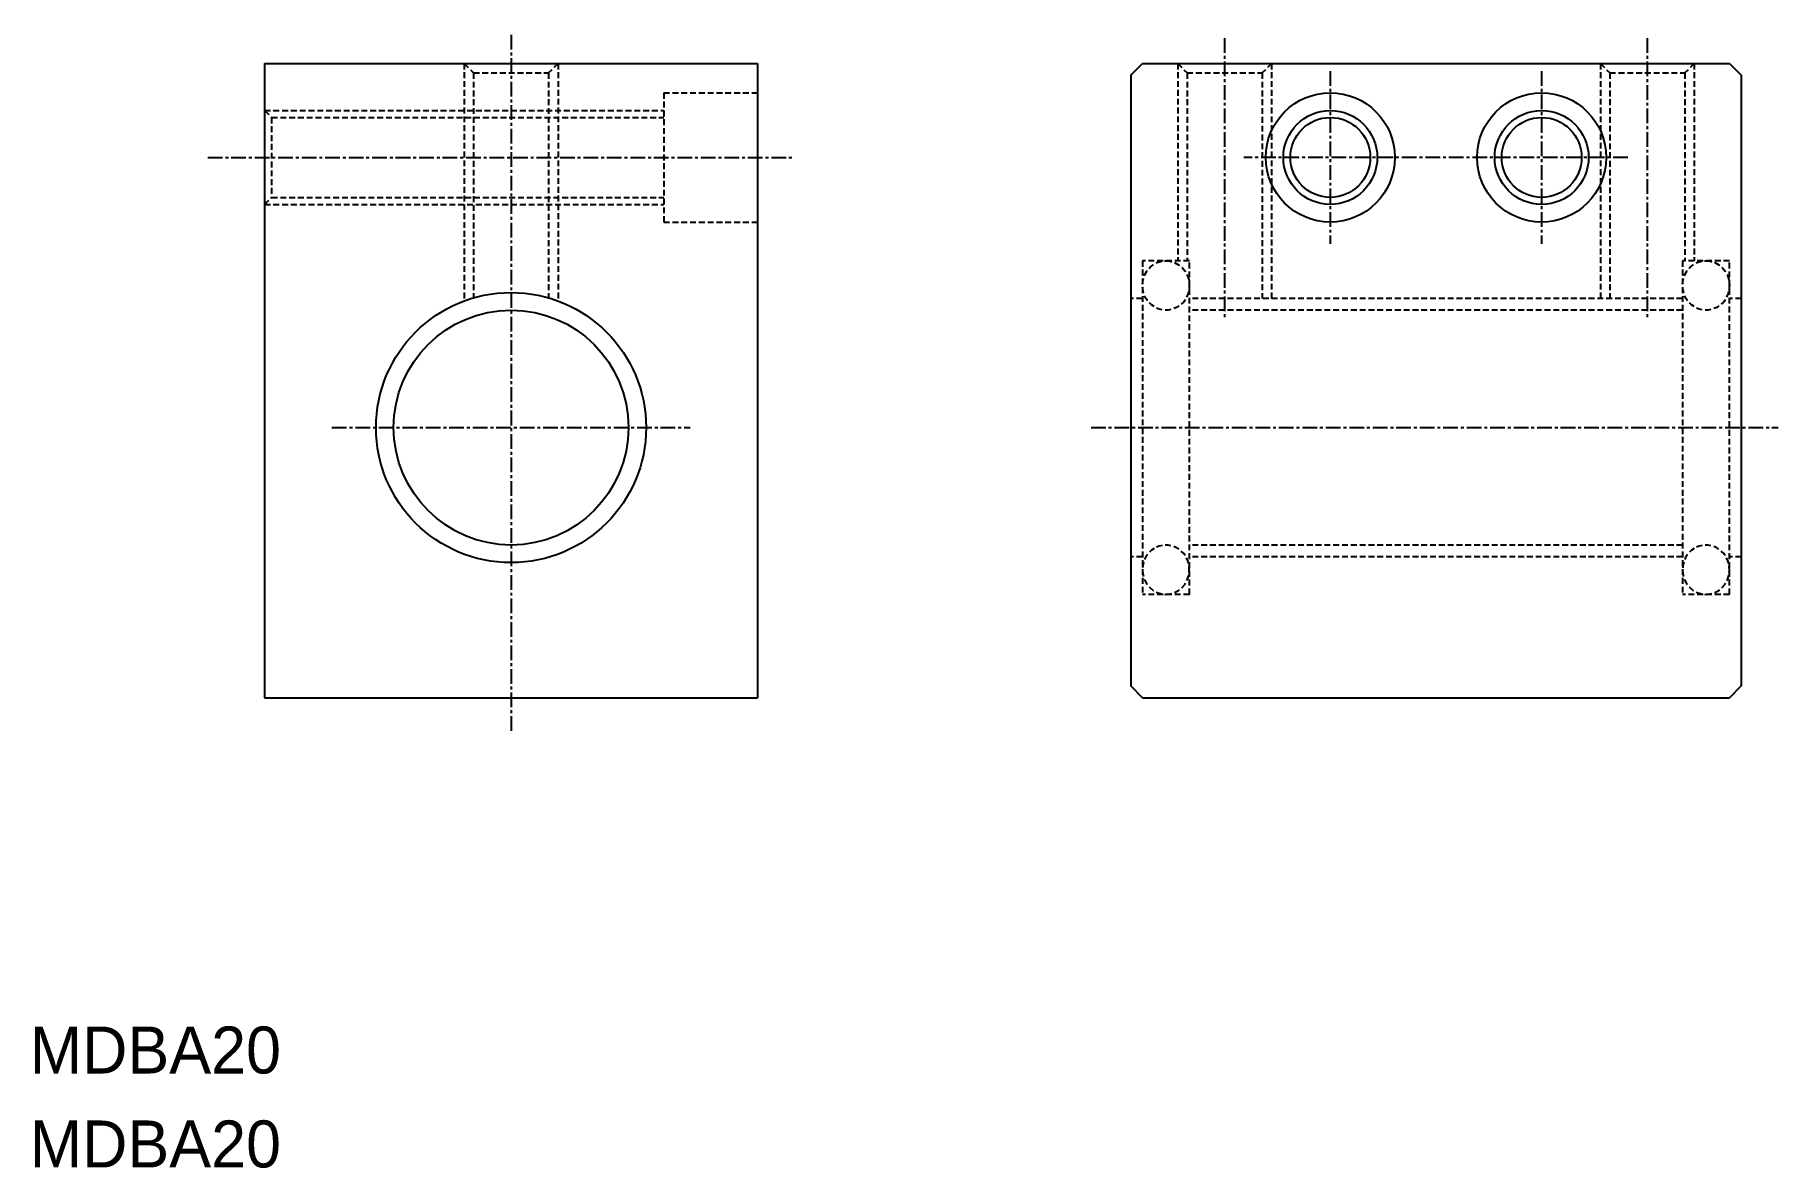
# Model space of a CAD drawing. Extents: x 10 to 159, y 10 to 106.
import ezdxf

# ---------------------------------------------------------------- set-up
doc = ezdxf.new("R2010")
doc.units = 0
doc.linetypes.add('CENTER', pattern=[2, 1.25, -0.25, 0.25, -0.25])
doc.linetypes.add('DASHED', pattern=[0.75, 0.5, -0.25])
doc.layers.get('0').update_dxf_attribs({"linetype": 'CONTINUOUS'})
doc.layers.add('CENTER', color=1, linetype='CENTER')

msp = doc.modelspace()

# ---------------------------------------------------------------- linework, layer by layer
at = {"color": 7, "linetype": 'CONTINUOUS'}
for p, q in [((30, 104), (30, 50)), ((30, 104), (72, 104)), ((40.5, 104), (40.5, 104)), ((51, 104), (51, 104)), ((72, 104), (72, 50)), ((103.78, 103), (104.78, 104)), ((104.78, 104), (154.78, 104)), ((154.78, 104), (155.78, 103)), ((103.78, 103), (103.78, 51)), ((155.78, 103), (155.78, 51)), ((104.78, 50), (103.78, 51)), ((155.78, 51), (154.78, 50)), ((30, 50), (72, 50)), ((104.78, 50), (154.78, 50))]:
    msp.add_line(p, q, dxfattribs=at)
at = {"color": 3, "linetype": 'DASHED'}
for p, q in [((47, 104), (47, 83.78)), ((47, 104), (47.8, 103.2)), ((55, 104), (54.2, 103.2)), ((55, 104), (55, 83.78)), ((107.78, 104), (107.78, 87.2)), ((107.78, 104), (108.58, 103.2)), ((115.78, 104), (114.98, 103.2)), ((115.78, 104), (115.78, 84)), ((143.78, 104), (143.78, 84)), ((143.78, 104), (144.58, 103.2)), ((151.78, 104), (150.98, 103.2)), ((151.78, 104), (151.78, 87.2)), ((47.8, 103.2), (47.8, 84.05)), ((47.8, 103.2), (54.2, 103.2)), ((54.2, 103.2), (54.2, 84.05)), ((108.58, 103.2), (108.58, 87.2)), ((108.58, 103.2), (114.98, 103.2)), ((114.98, 103.2), (114.98, 84)), ((144.58, 103.2), (144.58, 84)), ((144.58, 103.2), (150.98, 103.2)), ((150.98, 103.2), (150.98, 87.2)), ((64, 101.5), (64, 90.5)), ((64, 101.5), (72, 101.5)), ((30, 100), (64, 100)), ((30, 100), (30.6, 99.4)), ((30.6, 99.4), (30.6, 92.6)), ((30.6, 99.4), (64, 99.4)), ((30, 92), (30.6, 92.6)), ((30.6, 92.6), (64, 92.6)), ((30, 92), (64, 92)), ((64, 90.5), (72, 90.5)), ((108.78, 87.2), (104.78, 87.2)), ((104.78, 87.2), (104.78, 58.8)), ((108.78, 58.8), (108.78, 87.2)), ((154.78, 87.2), (150.78, 87.2)), ((150.78, 87.2), (150.78, 58.8)), ((154.78, 58.8), (154.78, 87.2)), ((104.78, 84), (103.78, 84)), ((150.78, 84), (108.78, 84)), ((155.78, 84), (154.78, 84)), ((150.78, 83), (108.78, 83)), ((150.78, 63), (108.78, 63)), ((104.78, 62), (103.78, 62)), ((150.78, 62), (108.78, 62)), ((155.78, 62), (154.78, 62)), ((108.78, 58.8), (104.78, 58.8)), ((154.78, 58.8), (150.78, 58.8))]:
    msp.add_line(p, q, dxfattribs=at)
at = {"color": 3, "linetype": 'DASHED', "flags": 128}
for points in [[(106.78, 87.2), (107.15, 87.16), (107.52, 87.05), (107.86, 86.87), (108.16, 86.62), (108.41, 86.32), (108.6, 85.97), (108.72, 85.6), (108.77, 85.2), (108.76, 84.8), (108.67, 84.41), (108.51, 84.05), (108.29, 83.72), (108.01, 83.45), (107.69, 83.23), (107.34, 83.09), (106.97, 83.01), (106.59, 83.01), (106.21, 83.09), (105.86, 83.23), (105.54, 83.45), (105.26, 83.72), (105.04, 84.05), (104.89, 84.41), (104.8, 84.8), (104.78, 85.2), (104.83, 85.6), (104.96, 85.97), (105.15, 86.32), (105.4, 86.62), (105.69, 86.87), (106.03, 87.05), (106.4, 87.16)], [(152.78, 87.2), (153.15, 87.16), (153.52, 87.05), (153.86, 86.87), (154.16, 86.62), (154.41, 86.32), (154.6, 85.97), (154.72, 85.6), (154.77, 85.2), (154.76, 84.8), (154.67, 84.41), (154.51, 84.05), (154.29, 83.72), (154.01, 83.45), (153.69, 83.23), (153.34, 83.09), (152.97, 83.01), (152.59, 83.01), (152.21, 83.09), (151.86, 83.23), (151.54, 83.45), (151.26, 83.72), (151.04, 84.05), (150.89, 84.41), (150.8, 84.8), (150.78, 85.2), (150.83, 85.6), (150.96, 85.97), (151.15, 86.32), (151.4, 86.62), (151.69, 86.87), (152.03, 87.05), (152.4, 87.16)], [(106.78, 58.8), (107.15, 58.84), (107.52, 58.95), (107.86, 59.13), (108.16, 59.38), (108.41, 59.68), (108.6, 60.03), (108.72, 60.4), (108.77, 60.8), (108.76, 61.2), (108.67, 61.59), (108.51, 61.95), (108.29, 62.28), (108.01, 62.55), (107.69, 62.77), (107.34, 62.91), (106.97, 62.99), (106.59, 62.99), (106.21, 62.91), (105.86, 62.77), (105.54, 62.55), (105.26, 62.28), (105.04, 61.95), (104.89, 61.59), (104.8, 61.2), (104.78, 60.8), (104.83, 60.4), (104.96, 60.03), (105.15, 59.68), (105.4, 59.38), (105.69, 59.13), (106.03, 58.95), (106.4, 58.84)], [(152.78, 58.8), (153.15, 58.84), (153.52, 58.95), (153.86, 59.13), (154.16, 59.38), (154.41, 59.68), (154.6, 60.03), (154.72, 60.4), (154.77, 60.8), (154.76, 61.2), (154.67, 61.59), (154.51, 61.95), (154.29, 62.28), (154.01, 62.55), (153.69, 62.77), (153.34, 62.91), (152.97, 62.99), (152.59, 62.99), (152.21, 62.91), (151.86, 62.77), (151.54, 62.55), (151.26, 62.28), (151.04, 61.95), (150.89, 61.59), (150.8, 61.2), (150.78, 60.8), (150.83, 60.4), (150.96, 60.03), (151.15, 59.68), (151.4, 59.38), (151.69, 59.13), (152.03, 58.95), (152.4, 58.84)]]:
    msp.add_lwpolyline(points, close=True, dxfattribs=at)
at = {"color": 7, "linetype": 'CONTINUOUS'}
for centre, radius in [((120.78, 96), 5.5), ((138.78, 96), 5.5), ((120.78, 96), 3.4), ((138.78, 96), 3.4), ((51, 73), 11.5), ((51, 73), 10)]:
    msp.add_circle(centre, radius, dxfattribs=at)
at = {"color": 3}
for centre in [(120.78, 96), (138.78, 96)]:
    msp.add_circle(centre, 4, dxfattribs=at)
at = {"layer": 'CENTER', "color": 1, "linetype": 'CENTER'}
for p, q in [((51, 106.44), (51, 47.08)), ((111.78, 106.16), (111.78, 82.38)), ((147.78, 106.16), (147.78, 82.38)), ((120.78, 103.35), (120.78, 88.65)), ((138.78, 103.35), (138.78, 88.65)), ((25.17, 96), (75.02, 96)), ((146.13, 96), (113.42, 96)), ((35.74, 73), (66.26, 73)), ((100.4, 73), (158.92, 73))]:
    msp.add_line(p, q, dxfattribs=at)

# ---------------------------------------------------------------- texts
at = {"color": 7, "linetype": 'CONTINUOUS'}
for p in [(10, 18), (10, 10)]:
    msp.add_text('MDBA20', height=4, dxfattribs=at).set_placement(p)

doc.saveas('drawing.dxf')
